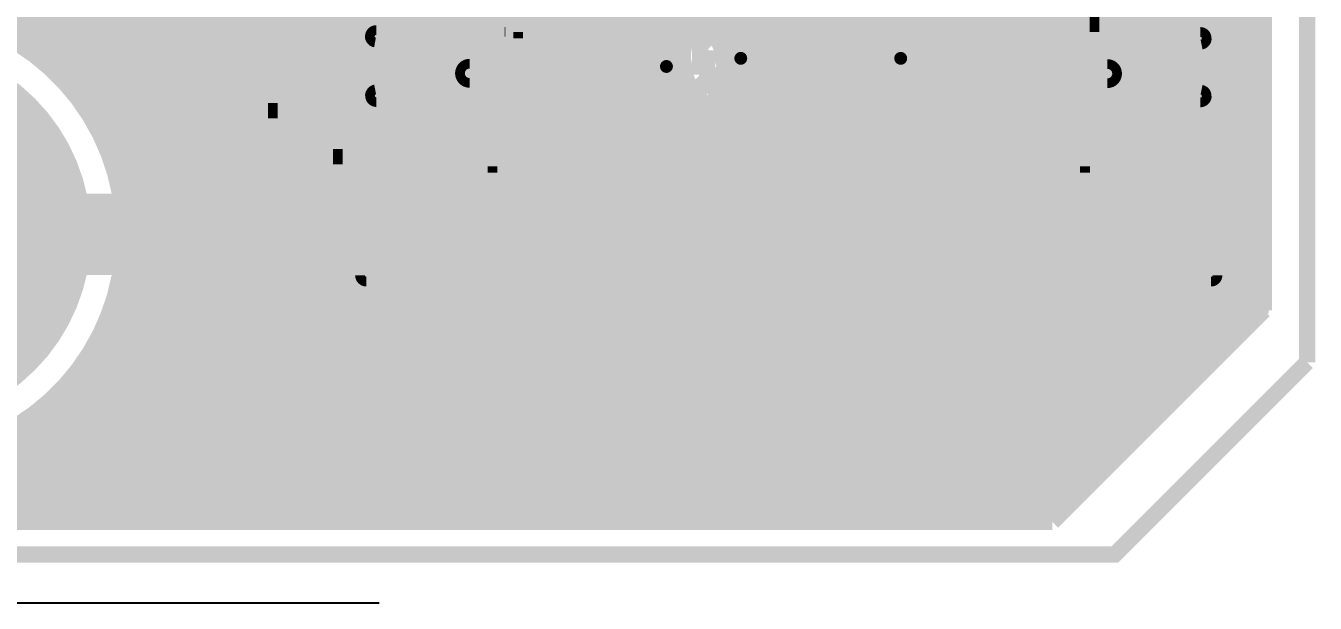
# Model space of a CAD drawing. Extents: x 980 to 1163, y 595 to 881.
# Drawn here: x 1031.34 to 1051.48, y 641.93 to 650.95 of the extents above; entities that cross this region are included whole.
import ezdxf

# ---------------------------------------------------------------- set-up
doc = ezdxf.new("R2010")
doc.units = 0
doc.header["$LTSCALE"] = 10
doc.header["$MEASUREMENT"] = 0
doc.layers.get('0').update_dxf_attribs({"linetype": 'CONTINUOUS'})
doc.layers.get('Defpoints').update_dxf_attribs({"linetype": 'CONTINUOUS'})
for name, color, linetype in [('22-304-2_BOT', 7, 'CONTINUOUS'), ('22-304-2_DRD', 7, 'CONTINUOUS'), ('22-304-2_DRL', 2, 'CONTINUOUS'), ('22-304-2_IN1', 4, 'CONTINUOUS'), ('22-304-2_IN2', 3, 'CONTINUOUS'), ('22-304-2_SMB', 5, 'CONTINUOUS'), ('22-304-2_SMT', 10, 'CONTINUOUS'), ('22-304-2_SPB', 14, 'CONTINUOUS'), ('22-304-2_SSB', 12, 'CONTINUOUS'), ('22-304-2_TOP', 13, 'CONTINUOUS'), ('quote', 6, 'CONTINUOUS'), ('THRUHOLE_TAP', 7, 'CONTINUOUS')]:
    doc.layers.add(name, color=color, linetype=linetype)
doc.styles.add('STILE3', font='arial.ttf', dxfattribs={"width": 1.2, "height": 3})
doc.dimstyles.new('QUOTE', dxfattribs={"dimscale": 0, "dimtxt": 3, "dimasz": 4, "dimexe": 2, "dimexo": 5, "dimgap": 2, "dimtad": 1, "dimdec": 1, "dimzin": 13, "dimdsep": 46, "dimtxsty": 'STILE3', "dimcen": 0, "dimclrt": 7, "dimadec": 0, "dimazin": 0, "dimtfac": 0.666667, "dimtdec": 1, "dimtofl": 0, "dimtmove": 2, "dimatfit": 3, "dimfxl": 0, "dimtolj": 1, "dimtzin": 13, "dimarcsym": 0})

# ---------------------------------------------------------------- blocks, each defined once
blk = doc.blocks.new('ROUND_1')
at = {"const_width": 2.99974}
blk.add_lwpolyline([(-1.49987, 0, 1), (1.49987, 0, 1)], format="xyb", close=True, dxfattribs=at)
blk = doc.blocks.new('ROUND_2')
at = {"const_width": 0.50038}
blk.add_lwpolyline([(-0.25019, 0, 1), (0.25019, 0, 1)], format="xyb", close=True, dxfattribs=at)
blk = doc.blocks.new('ROUND_39')
at = {"const_width": 0.40005}
blk.add_lwpolyline([(-0.200024, 0, 1), (0.200024, 0, 1)], format="xyb", close=True, dxfattribs=at)
blk = doc.blocks.new('RECTANGLE_58')
blk.add_solid([(1.35001, 1.49987), (1.35001, -1.49987), (-1.35001, 1.49987), (-1.35001, -1.49987)])
blk = doc.blocks.new('ROUND_88')
at = {"const_width": 0.10033}
blk.add_lwpolyline([(-0.050164, 0, 1), (0.050164, 0, 1)], format="xyb", close=True, dxfattribs=at)
blk = doc.blocks.new('ROUND_42')
at = {"const_width": 0.40005}
blk.add_lwpolyline([(-0.200024, 0, 1), (0.200024, 0, 1)], format="xyb", close=True, dxfattribs=at)
blk = doc.blocks.new('ROUND_21')
at = {"const_width": 0.7493}
blk.add_lwpolyline([(-0.37465, 0, 1), (0.37465, 0, 1)], format="xyb", close=True, dxfattribs=at)
blk = doc.blocks.new('ROUND_80')
at = {"const_width": 0.10033}
blk.add_lwpolyline([(-0.050164, 0, 1), (0.050164, 0, 1)], format="xyb", close=True, dxfattribs=at)
blk = doc.blocks.new('*D92')
at = {"layer": 'Defpoints', "color": 0, "transparency": 16777216}
for p in [(1041.858, 864.691), (985.584, 641.93), (1041.858, 641.93)]:
    blk.add_point(p, dxfattribs=at)
at = {"layer": 'quote', "color": 0, "lineweight": -2, "transparency": 16777216}
for p, q in [((1036.858, 864.691), (983.584, 864.691)), ((985.584, 860.691), (985.584, 645.93)), ((1036.858, 641.93), (983.584, 641.93))]:
    blk.add_line(p, q, dxfattribs=at)
at = {"layer": 'quote', "color": 0, "transparency": 16777216}
for points in [[(984.918, 860.691), (986.251, 860.691), (985.584, 864.691)], [(984.918, 645.93), (986.251, 645.93), (985.584, 641.93)]]:
    blk.add_solid(points, dxfattribs=at)
at = {"layer": 'quote', "color": 7, "transparency": 16777216, "insert": (982.053, 753.31), "char_height": 3, "attachment_point": 5, "rotation": 90, "style": 'STILE3'}
blk.add_mtext('\\A1;222.8', dxfattribs=at)

msp = doc.modelspace()

# ---------------------------------------------------------------- linework, layer by layer
at = {"layer": '22-304-2_BOT'}
for points, const_width in [([(1026.679, 725.623), (1026.679, 677.236), (1025.663, 676.22), (1025.663, 655.011), (1027.187, 653.487), (1032.013, 653.487), (1035.315, 650.185), (1035.315, 648.407), (1036.839, 646.883), (1043.697, 646.883), (1046.509, 649.703), (1046.509, 650.312), (1046.509, 651.651)], 0.635), ([(1045.247, 654.013), (1045.247, 649.606)], 0.254), ([(1045.168, 652.758), (1045.168, 650.543)], 0.254), ([(1045.351, 652.758), (1045.351, 650.543)], 0.254), ([(1034.576, 652.09), (1035.892, 650.777)], 0.254), ([(1035.645, 652.09), (1035.645, 651.023)], 0.254), ([(1035.874, 652.09), (1035.874, 650.795)], 0.254), ([(1036.103, 652.09), (1036.103, 650.434)], 0.254), ([(1046.509, 650.312), (1046.509, 651.651)], 0.635), ([(1036.222, 651.798), (1036.222, 648.669)], 0.254), ([(1041.348, 650.312), (1040.009, 650.312), (1040.009, 651.651)], 0.254), ([(1042.509, 651.651), (1042.509, 650.439)], 0.254), ([(1045.008, 651.651), (1045.008, 650.439)], 0.254), ([(1045.008, 650.439), (1045.008, 651.651)], 0.254), ([(1046.009, 651.651), (1046.009, 650.312), (1046.509, 650.312)], 0.254), ([(1036.222, 650.973), (1035.694, 650.973)], 0.254), ([(1045.351, 650.973), (1045.168, 650.973)], 0.254), ([(1036.222, 650.744), (1035.922, 650.744)], 0.254), ([(1045.351, 650.744), (1045.168, 650.744)], 0.254), ([(1036.222, 650.515), (1036.072, 650.515)], 0.254), ([(1040.352, 650.543), (1039.936, 650.543)], 0.254), ([(1039.936, 650.543), (1039.936, 647.782)], 0.254), ([(1041.604, 650.515), (1039.936, 650.515)], 0.254), ([(1039.989, 650.543), (1039.989, 647.709)], 0.254), ([(1040.217, 650.543), (1040.217, 647.709)], 0.254), ([(1040.85, 650.543), (1040.352, 650.543)], 0.254), ([(1040.446, 650.543), (1040.446, 647.709)], 0.254), ([(1040.675, 650.543), (1040.675, 647.709)], 0.254), ([(1041.167, 650.543), (1040.85, 650.543)], 0.254), ([(1041.167, 650.543), (1040.85, 650.543)], 0.254), ([(1040.903, 650.543), (1040.903, 647.709)], 0.254), ([(1041.132, 650.543), (1041.132, 647.709)], 0.254), ([(1041.35, 650.543), (1041.167, 650.543)], 0.254), ([(1041.35, 650.543), (1041.167, 650.543)], 0.254), ([(1041.607, 650.543), (1041.35, 650.543)], 0.254), ([(1041.607, 650.543), (1041.35, 650.543)], 0.254), ([(1041.36, 650.543), (1041.36, 647.709)], 0.254), ([(1041.589, 650.543), (1041.589, 647.709)], 0.254), ([(1043.667, 650.543), (1043.41, 650.543)], 0.254), ([(1043.667, 650.543), (1043.41, 650.543)], 0.254), ([(1045.374, 650.515), (1043.413, 650.515)], 0.254), ([(1043.418, 650.543), (1043.418, 647.772)], 0.254), ([(1043.646, 650.543), (1043.646, 648.001)], 0.254), ([(1043.852, 650.543), (1043.667, 650.543)], 0.254), ([(1043.852, 650.543), (1043.667, 650.543)], 0.254), ([(1044.167, 650.543), (1043.852, 650.543)], 0.254), ([(1044.167, 650.543), (1043.852, 650.543)], 0.254), ([(1043.875, 650.543), (1043.875, 648.232)], 0.254), ([(1044.104, 650.543), (1044.104, 648.461)], 0.254), ([(1044.668, 650.543), (1044.167, 650.543)], 0.254), ([(1044.668, 650.543), (1044.167, 650.543)], 0.254), ([(1044.332, 650.543), (1044.332, 648.689)], 0.254), ([(1044.561, 650.543), (1044.561, 648.918)], 0.254), ([(1045.168, 650.543), (1044.668, 650.543)], 0.254), ([(1044.789, 650.543), (1044.789, 649.149)], 0.254), ([(1045.018, 650.543), (1045.018, 649.377)], 0.254), ([(1045.374, 650.543), (1045.374, 650.312)], 0.254), ([(1036.222, 650.287), (1036.133, 650.287)], 0.254), ([(1041.614, 650.287), (1039.936, 650.287)], 0.254), ([(1045.374, 650.287), (1043.403, 650.287)], 0.254), ([(1036.141, 650.185), (1036.141, 648.75)], 0.254), ([(1036.222, 650.058), (1036.141, 650.058)], 0.254), ([(1041.686, 650.058), (1039.936, 650.058)], 0.254), ([(1045.427, 650.058), (1043.332, 650.058)], 0.254), ([(1036.222, 649.83), (1036.141, 649.83)], 0.254), ([(1041.835, 649.83), (1039.936, 649.83)], 0.254), ([(1041.818, 649.85), (1041.818, 647.709)], 0.254), ([(1045.47, 649.83), (1043.182, 649.83)], 0.254), ([(1043.189, 649.84), (1043.189, 647.709)], 0.254), ([(1045.531, 649.893), (1043.354, 647.709)], 0.254), ([(1045.475, 649.969), (1045.475, 649.835)], 0.254), ([(1042.046, 649.659), (1042.046, 647.709)], 0.254), ([(1042.961, 649.652), (1042.961, 647.709)], 0.254), ([(1036.222, 649.601), (1036.141, 649.601)], 0.254), ([(1042.161, 649.601), (1039.936, 649.601)], 0.254), ([(1042.275, 649.563), (1042.275, 647.709)], 0.254), ([(1042.503, 649.532), (1042.503, 647.709)], 0.254), ([(1042.732, 649.56), (1042.732, 647.709)], 0.254), ([(1045.242, 649.601), (1042.857, 649.601)], 0.254), ([(1036.222, 649.372), (1036.141, 649.372)], 0.254), ([(1045.013, 649.372), (1039.936, 649.372)], 0.254), ([(1036.222, 649.144), (1036.141, 649.144)], 0.254), ([(1044.784, 649.144), (1039.936, 649.144)], 0.254), ([(1036.222, 648.915), (1036.141, 648.915)], 0.254), ([(1044.558, 648.915), (1039.936, 648.915)], 0.254), ([(1036.141, 648.75), (1036.222, 648.669)], 0.254), ([(1044.33, 648.687), (1039.936, 648.687)], 0.254), ([(1044.101, 648.458), (1039.936, 648.458)], 0.254), ([(1043.873, 648.229), (1039.936, 648.229)], 0.254), ([(1043.646, 648.001), (1039.936, 648.001)], 0.254), ([(1039.936, 647.782), (1037.106, 647.782)], 0.254), ([(1037.106, 647.782), (1037.18, 647.709)], 0.254), ([(1043.418, 647.772), (1037.116, 647.772)], 0.254), ([(1043.354, 647.709), (1037.18, 647.709)], 0.254), ([(1037.246, 647.782), (1037.246, 647.709)], 0.254), ([(1037.474, 647.782), (1037.474, 647.709)], 0.254), ([(1037.703, 647.782), (1037.703, 647.709)], 0.254), ([(1037.931, 647.782), (1037.931, 647.709)], 0.254), ([(1038.16, 647.782), (1038.16, 647.709)], 0.254), ([(1038.389, 647.782), (1038.389, 647.709)], 0.254), ([(1038.617, 647.782), (1038.617, 647.709)], 0.254), ([(1038.846, 647.782), (1038.846, 647.709)], 0.254), ([(1039.074, 647.782), (1039.074, 647.709)], 0.254), ([(1039.303, 647.782), (1039.303, 647.709)], 0.254), ([(1039.532, 647.782), (1039.532, 647.709)], 0.254), ([(1039.76, 647.782), (1039.76, 647.709)], 0.254)]:
    msp.add_lwpolyline(points, dxfattribs=dict(at, const_width=const_width))
at = {"layer": '22-304-2_BOT', "const_width": 0.254}
for points in [[(1036.141, 650.185, 0.198913), (1035.899, 650.769)], [(1036.141, 650.185, 0.198913), (1035.899, 650.769)], [(1041.607, 650.543, 0.028754), (1041.601, 650.439)], [(1041.602, 650.439, 0.414214), (1042.509, 649.532)], [(1042.509, 649.532, 0.414214), (1043.415, 650.439)], [(1043.415, 650.439, 0.028754), (1043.409, 650.543)], [(1045.374, 650.312, 0.182055), (1045.531, 649.893)], [(1045.374, 650.312, 0.182055), (1045.531, 649.893)]]:
    msp.add_lwpolyline(points, format="xyb", dxfattribs=at)
at = {"layer": '22-304-2_DRD', "const_width": 0.254}
for points in [[(1051.358, 645.692), (1051.358, 787.691)], [(1024.36, 735.692), (1024.36, 645.692), (1027.36, 642.692), (1048.358, 642.692), (1051.358, 645.692)], [(1042.255, 651.074), (1041.874, 650.693)], [(1043.144, 650.693), (1042.763, 651.074)], [(1044.754, 651.074), (1044.373, 650.693)], [(1044.754, 651.074), (1044.373, 650.693)], [(1045.643, 650.693), (1045.262, 651.074)], [(1045.643, 650.693), (1045.262, 651.074)], [(1041.094, 650.947), (1040.713, 650.566)], [(1041.602, 650.947), (1041.094, 650.947)], [(1041.983, 650.566), (1041.602, 650.947)], [(1041.094, 650.693), (1041.094, 650.566)], [(1041.221, 650.693), (1041.094, 650.693)], [(1041.221, 650.566), (1041.221, 650.693)], [(1041.475, 650.693), (1041.475, 650.566)], [(1041.602, 650.693), (1041.475, 650.693)], [(1041.602, 650.566), (1041.602, 650.693)], [(1041.874, 650.693), (1041.874, 650.185)], [(1042.255, 650.82), (1042.255, 650.693)], [(1042.382, 650.82), (1042.255, 650.82)], [(1042.255, 650.693), (1042.382, 650.693)], [(1042.382, 650.693), (1042.382, 650.82)], [(1042.636, 650.82), (1042.636, 650.693)], [(1042.763, 650.82), (1042.636, 650.82)], [(1042.636, 650.693), (1042.763, 650.693)], [(1042.763, 650.693), (1042.763, 650.82)], [(1043.144, 650.185), (1043.144, 650.693)], [(1044.373, 650.693), (1044.373, 650.185)], [(1044.373, 650.693), (1044.373, 650.185)], [(1044.754, 650.82), (1044.754, 650.693)], [(1044.881, 650.82), (1044.754, 650.82)], [(1044.754, 650.82), (1044.754, 650.693)], [(1044.881, 650.82), (1044.754, 650.82)], [(1044.754, 650.693), (1044.881, 650.693)], [(1044.754, 650.693), (1044.881, 650.693)], [(1044.881, 650.693), (1044.881, 650.82)], [(1044.881, 650.693), (1044.881, 650.82)], [(1045.135, 650.82), (1045.135, 650.693)], [(1045.262, 650.82), (1045.135, 650.82)], [(1045.135, 650.82), (1045.135, 650.693)], [(1045.262, 650.82), (1045.135, 650.82)], [(1045.135, 650.693), (1045.262, 650.693)], [(1045.135, 650.693), (1045.262, 650.693)], [(1045.262, 650.693), (1045.262, 650.82)], [(1045.262, 650.693), (1045.262, 650.82)], [(1045.643, 650.185), (1045.643, 650.693)], [(1045.643, 650.185), (1045.643, 650.693)], [(1040.713, 650.566), (1040.713, 650.058)], [(1041.094, 650.566), (1041.221, 650.566)], [(1041.475, 650.566), (1041.602, 650.566)], [(1041.983, 650.058), (1041.983, 650.566)], [(1042.382, 650.058), (1042.128, 650.312)], [(1042.89, 650.312), (1042.636, 650.058)], [(1044.881, 650.058), (1044.627, 650.312)], [(1044.881, 650.058), (1044.627, 650.312)], [(1045.389, 650.312), (1045.135, 650.058)], [(1045.389, 650.312), (1045.135, 650.058)], [(1040.713, 650.058), (1041.094, 649.677)], [(1041.221, 649.931), (1040.967, 650.185)], [(1041.729, 650.185), (1041.475, 649.931)], [(1041.602, 649.677), (1041.983, 650.058)], [(1041.874, 650.185), (1042.255, 649.804)], [(1042.636, 650.058), (1042.382, 650.058)], [(1042.763, 649.804), (1043.144, 650.185)], [(1044.373, 650.185), (1044.754, 649.804)], [(1044.373, 650.185), (1044.754, 649.804)], [(1045.135, 650.058), (1044.881, 650.058)], [(1045.135, 650.058), (1044.881, 650.058)], [(1045.262, 649.804), (1045.643, 650.185)], [(1045.262, 649.804), (1045.643, 650.185)], [(1041.475, 649.931), (1041.221, 649.931)], [(1041.094, 649.677), (1041.602, 649.677)], [(1042.255, 649.804), (1042.763, 649.804)], [(1044.754, 649.804), (1045.262, 649.804)], [(1044.754, 649.804), (1045.262, 649.804)]]:
    msp.add_lwpolyline(points, dxfattribs=at)
at = {"layer": '22-304-2_DRL', "const_width": 0.254}
for points in [[(1051.358, 645.692), (1051.358, 787.691)], [(1024.36, 735.692), (1024.36, 645.692), (1027.36, 642.692), (1048.358, 642.692), (1051.358, 645.692)]]:
    msp.add_lwpolyline(points, dxfattribs=at)
at = {"layer": '22-304-2_IN1', "const_width": 0.254}
for points in [[(1050.631, 754.429), (1050.631, 646.451)], [(1050.682, 754.462), (1050.682, 646.502)], [(1046.745, 746.205), (1046.745, 643.327)], [(1046.974, 746.238), (1046.974, 643.327)], [(1047.202, 746.286), (1047.202, 643.327)], [(1046.517, 696.469), (1046.517, 643.327)], [(1031.429, 692.42), (1031.429, 650.523)], [(1047.431, 681.333), (1047.431, 643.327)], [(1047.66, 681.008), (1047.66, 643.48)], [(1047.888, 680.858), (1047.888, 643.708)], [(1048.117, 680.787), (1048.117, 643.937)], [(1048.345, 680.777), (1048.345, 644.165)], [(1048.574, 680.828), (1048.574, 644.394)], [(1050.403, 680.132), (1050.403, 646.223)], [(1048.803, 679.88), (1048.803, 644.623)], [(1049.031, 679.659), (1049.031, 644.851)], [(1050.174, 679.763), (1050.174, 645.994)], [(1044.002, 679.522), (1044.002, 643.327)], [(1044.231, 679.601), (1044.231, 650.907)], [(1049.26, 679.548), (1049.26, 645.08)], [(1049.488, 679.504), (1049.488, 645.308)], [(1049.717, 679.522), (1049.717, 645.537)], [(1049.946, 679.601), (1049.946, 645.766)], [(1033.486, 678.61), (1033.486, 643.327)], [(1033.715, 678.321), (1033.715, 643.327)], [(1033.944, 678.179), (1033.944, 643.327)], [(1034.172, 678.115), (1034.172, 643.327)], [(1034.401, 678.112), (1034.401, 643.327)], [(1034.629, 678.168), (1034.629, 643.327)], [(1041.945, 678.107), (1041.945, 650.995)], [(1043.773, 661.331), (1043.773, 643.327)], [(1042.173, 661.186), (1042.173, 650.691)], [(1042.402, 660.945), (1042.402, 643.327)], [(1043.545, 661.006), (1043.545, 643.327)], [(1042.63, 660.825), (1042.63, 643.327)], [(1042.859, 660.774), (1042.859, 643.327)], [(1043.088, 660.785), (1043.088, 643.327)], [(1043.316, 660.856), (1043.316, 643.327)], [(1033.258, 658.034), (1033.258, 643.327)], [(1039.201, 657.909), (1039.201, 643.327)], [(1031.658, 657.782), (1031.658, 650.34)], [(1040.802, 657.861), (1040.802, 651.039)], [(1031.886, 657.561), (1031.886, 650.124)], [(1032.801, 657.503), (1032.801, 648.369)], [(1033.029, 657.665), (1033.029, 643.327)], [(1039.43, 657.62), (1039.43, 643.327)], [(1040.573, 657.599), (1040.573, 650.785)], [(1032.115, 657.45), (1032.115, 649.863)], [(1032.343, 657.406), (1032.343, 649.535)], [(1032.572, 657.424), (1032.572, 649.098)], [(1039.659, 657.478), (1039.659, 643.327)], [(1039.887, 657.414), (1039.887, 643.327)], [(1040.116, 657.411), (1040.116, 643.327)], [(1040.344, 657.467), (1040.344, 643.327)], [(1046.288, 652.702), (1046.288, 643.327)], [(1034.858, 652.364), (1034.858, 643.327)], [(1035.087, 652.364), (1035.087, 643.327)], [(1035.315, 652.364), (1035.315, 643.327)], [(1035.544, 652.364), (1035.544, 643.327)], [(1035.772, 652.364), (1035.772, 643.327)], [(1036.001, 652.364), (1036.001, 643.327)], [(1036.23, 652.364), (1036.23, 643.327)], [(1036.458, 652.364), (1036.458, 643.327)], [(1036.687, 652.364), (1036.687, 643.327)], [(1036.915, 652.364), (1036.915, 643.327)], [(1037.144, 652.364), (1037.144, 643.327)], [(1037.373, 652.364), (1037.373, 643.327)], [(1037.601, 652.364), (1037.601, 643.327)], [(1037.83, 652.364), (1037.83, 643.327)], [(1038.058, 652.364), (1038.058, 643.327)], [(1038.287, 652.364), (1038.287, 643.327)], [(1038.516, 652.364), (1038.516, 643.327)], [(1038.744, 652.364), (1038.744, 643.327)], [(1038.973, 652.364), (1038.973, 643.327)], [(1045.831, 652.271), (1045.831, 650.825)], [(1046.059, 652.413), (1046.059, 643.327)], [(1040.631, 650.871), (1030.84, 650.871)], [(1044.21, 650.871), (1042.062, 650.871)], [(1050.682, 650.871), (1045.805, 650.871)], [(1040.502, 650.642), (1031.254, 650.642)], [(1044.124, 650.642), (1042.194, 650.642)], [(1050.682, 650.642), (1045.892, 650.642)], [(1040.446, 650.414), (1031.569, 650.414)], [(1044.101, 650.414), (1042.249, 650.414)], [(1050.682, 650.414), (1045.915, 650.414)], [(1040.449, 650.185), (1031.825, 650.185)], [(1044.137, 650.185), (1042.247, 650.185)], [(1045.831, 650.056), (1045.831, 643.327)], [(1050.682, 650.185), (1045.879, 650.185)], [(1040.512, 649.957), (1032.036, 649.957)], [(1040.573, 649.84), (1040.573, 643.327)], [(1042.173, 649.936), (1042.173, 643.327)], [(1044.241, 649.957), (1042.183, 649.957)], [(1044.231, 649.972), (1044.231, 643.327)], [(1050.682, 649.957), (1045.778, 649.957)], [(1040.652, 649.728), (1032.214, 649.728)], [(1041.945, 649.629), (1041.945, 643.327)], [(1044.444, 649.728), (1042.041, 649.728)], [(1044.459, 649.718), (1044.459, 643.327)], [(1050.682, 649.728), (1045.572, 649.728)], [(1045.602, 649.753), (1045.602, 643.327)], [(1040.944, 649.499), (1032.364, 649.499)], [(1040.802, 649.588), (1040.802, 643.327)], [(1041.03, 649.461), (1041.03, 643.327)], [(1041.716, 649.484), (1041.716, 643.327)], [(1050.682, 649.499), (1041.752, 649.499)], [(1044.688, 649.591), (1044.688, 643.327)], [(1044.916, 649.537), (1044.916, 643.327)], [(1045.145, 649.543), (1045.145, 643.327)], [(1045.374, 649.609), (1045.374, 643.327)], [(1050.682, 649.271), (1032.491, 649.271)], [(1041.259, 649.41), (1041.259, 643.327)], [(1041.487, 649.416), (1041.487, 643.327)], [(1050.682, 649.042), (1032.595, 649.042)], [(1050.682, 648.814), (1032.681, 648.814)], [(1050.682, 648.585), (1032.75, 648.585)], [(1050.682, 648.356), (1032.803, 648.356)], [(1050.682, 648.128), (1032.839, 648.128)], [(1050.682, 647.899), (1032.859, 647.899)], [(1050.682, 647.671), (1032.867, 647.671)], [(1050.682, 647.442), (1032.857, 647.442)], [(1050.682, 647.213), (1032.834, 647.213)], [(1032.801, 647.013), (1032.801, 643.327)], [(1050.682, 646.985), (1032.796, 646.985)], [(1050.682, 646.756), (1032.74, 646.756)], [(1050.682, 646.528), (1032.669, 646.528)], [(1050.682, 646.502), (1047.507, 643.327)], [(1032.572, 646.284), (1032.572, 643.327)], [(1050.479, 646.299), (1032.577, 646.299)], [(1050.25, 646.07), (1032.47, 646.07)], [(1050.022, 645.842), (1032.338, 645.842)], [(1032.343, 645.849), (1032.343, 643.327)], [(1049.793, 645.613), (1032.186, 645.613)], [(1032.115, 645.522), (1032.115, 643.327)], [(1031.886, 645.258), (1031.886, 643.327)], [(1049.565, 645.385), (1032.001, 645.385)], [(1031.658, 645.042), (1031.658, 643.327)], [(1049.336, 645.156), (1031.782, 645.156)], [(1031.429, 644.859), (1031.429, 643.327)], [(1049.107, 644.927), (1031.518, 644.927)], [(1048.879, 644.699), (1031.19, 644.699)], [(1048.65, 644.47), (1030.748, 644.47)], [(1048.422, 644.242), (1029.997, 644.242)], [(1048.193, 644.013), (1027.009, 644.013)], [(1047.964, 643.784), (1027.238, 643.784)], [(1047.736, 643.556), (1027.467, 643.556)], [(1047.507, 643.327), (1027.695, 643.327)]]:
    msp.add_lwpolyline(points, dxfattribs=at)
for points in [[(1045.008, 651.346, 0.414214), (1044.101, 650.439)], [(1045.008, 651.346, 0.414214), (1044.101, 650.439)], [(1045.917, 650.439, 0.414214), (1045.008, 651.348)], [(1045.917, 650.439, 0.414214), (1045.008, 651.348)], [(1032.867, 647.691, 0.414214), (1029.359, 651.199)], [(1041.348, 651.219, 0.414214), (1040.441, 650.312)], [(1042.255, 650.312, 0.414214), (1041.348, 651.219)], [(1044.101, 650.439, 0.414214), (1045.008, 649.532)], [(1044.101, 650.439, 0.414214), (1045.008, 649.532)], [(1045.008, 649.532, 0.414214), (1045.915, 650.439)], [(1045.008, 649.532, 0.414214), (1045.915, 650.439)], [(1040.441, 650.312, 0.414214), (1041.348, 649.405)], [(1041.348, 649.405, 0.414214), (1042.255, 650.312)], [(1029.359, 644.183, 0.414214), (1032.867, 647.691)]]:
    msp.add_lwpolyline(points, format="xyb", dxfattribs=at)
at = {"layer": '22-304-2_IN2'}
for points, const_width in [([(1029.359, 647.691), (1045.394, 647.691), (1047.934, 650.231), (1047.934, 654.706), (1046.364, 656.281), (1046.364, 689.936), (1047.634, 691.206), (1047.634, 700.096), (1046.364, 701.366), (1046.364, 737.556), (1046.359, 737.561), (1046.359, 749.692)], 1.27), ([(1031.302, 736.299), (1031.302, 650.754)], 0.254), ([(1031.531, 736.299), (1031.531, 650.594)], 0.254), ([(1033.817, 695.9), (1033.817, 648.953)], 0.254), ([(1034.045, 695.903), (1034.045, 648.953)], 0.254), ([(1034.274, 695.959), (1034.274, 648.953)], 0.254), ([(1033.588, 692.636), (1033.588, 648.953)], 0.254), ([(1045.018, 692.573), (1045.018, 649.101)], 0.254), ([(1031.759, 692.43), (1031.759, 650.409)], 0.254), ([(1031.988, 692.179), (1031.988, 650.19)], 0.254), ([(1033.359, 692.27), (1033.359, 648.953)], 0.254), ([(1041.132, 692.159), (1041.132, 648.953)], 0.254), ([(1032.216, 692.042), (1032.216, 649.924)], 0.254), ([(1032.445, 691.973), (1032.445, 649.596)], 0.254), ([(1032.674, 691.961), (1032.674, 649.162)], 0.254), ([(1032.902, 691.996), (1032.902, 648.953)], 0.254), ([(1033.131, 692.093), (1033.131, 648.953)], 0.254), ([(1041.36, 692.098), (1041.36, 648.953)], 0.254), ([(1041.589, 692.088), (1041.589, 650.896)], 0.254), ([(1040.903, 681.168), (1040.903, 648.953)], 0.254), ([(1039.303, 680.942), (1039.303, 648.953)], 0.254), ([(1040.675, 680.896), (1040.675, 648.953)], 0.254), ([(1039.532, 680.777), (1039.532, 648.953)], 0.254), ([(1039.76, 680.688), (1039.76, 648.953)], 0.254), ([(1039.989, 680.655), (1039.989, 648.953)], 0.254), ([(1040.217, 680.675), (1040.217, 648.953)], 0.254), ([(1040.446, 680.752), (1040.446, 648.953)], 0.254), ([(1044.789, 680.063), (1044.789, 648.953)], 0.254), ([(1044.561, 679.697), (1044.561, 648.953)], 0.254), ([(1043.418, 679.469), (1043.418, 650.914)], 0.254), ([(1044.332, 679.52), (1044.332, 648.953)], 0.254), ([(1050.047, 679.52), (1050.047, 645.867)], 0.254), ([(1050.174, 679.606), (1050.174, 645.994)], 0.254), ([(1043.646, 679.4), (1043.646, 648.953)], 0.254), ([(1043.875, 679.388), (1043.875, 648.953)], 0.254), ([(1044.104, 679.423), (1044.104, 648.953)], 0.254), ([(1049.361, 679.4), (1049.361, 645.181)], 0.254), ([(1049.59, 679.388), (1049.59, 645.41)], 0.254), ([(1049.819, 679.423), (1049.819, 645.639)], 0.254), ([(1045.247, 655.697), (1045.247, 649.329)], 0.254), ([(1045.475, 655.387), (1045.475, 649.558)], 0.254), ([(1045.704, 655.158), (1045.704, 649.786)], 0.254), ([(1045.932, 654.927), (1045.932, 650.015)], 0.254), ([(1046.161, 654.699), (1046.161, 650.244)], 0.254), ([(1049.196, 654.706), (1049.196, 650.231)], 0.254), ([(1046.39, 654.47), (1046.39, 650.472)], 0.254), ([(1046.618, 654.239), (1046.618, 650.701)], 0.254), ([(1046.672, 654.186), (1046.672, 650.754)], 0.254), ([(1039.222, 652.484), (1034.37, 652.484), (1034.37, 649.708)], 0.254), ([(1039.222, 652.484), (1039.222, 649.708)], 0.254), ([(1037.009, 651.729), (1037.009, 650.459), (1036.796, 650.673), (1036.374, 651.519), (1036.161, 651.729), (1036.161, 650.459)], 0.254), ([(1035.336, 650.459), (1035.336, 651.729)], 0.254), ([(1038.47, 650.459), (1037.622, 650.459), (1038.47, 651.308), (1038.47, 651.519), (1038.363, 651.729), (1037.728, 651.729), (1037.622, 651.519)], 0.254), ([(1034.37, 650.973), (1030.901, 650.973)], 0.254), ([(1041.632, 650.973), (1039.222, 650.973)], 0.254), ([(1046.672, 650.973), (1043.385, 650.973)], 0.254), ([(1050.174, 650.973), (1049.196, 650.973)], 0.254), ([(1034.37, 650.744), (1031.315, 650.744)], 0.254), ([(1041.528, 650.744), (1039.222, 650.744)], 0.254), ([(1046.661, 650.744), (1043.489, 650.744)], 0.254), ([(1046.672, 650.754), (1044.871, 648.953)], 0.254), ([(1050.174, 650.744), (1049.196, 650.744)], 0.254), ([(1034.37, 650.515), (1031.632, 650.515)], 0.254), ([(1035.549, 650.459), (1035.125, 650.459)], 0.254), ([(1041.485, 650.515), (1039.222, 650.515)], 0.254), ([(1046.433, 650.515), (1043.532, 650.515)], 0.254), ([(1050.174, 650.515), (1049.196, 650.515)], 0.254), ([(1034.37, 650.287), (1031.891, 650.287)], 0.254), ([(1041.493, 650.287), (1039.222, 650.287)], 0.254), ([(1046.204, 650.287), (1043.522, 650.287)], 0.254), ([(1050.174, 650.287), (1049.196, 650.287)], 0.254), ([(1034.37, 650.058), (1032.105, 650.058)], 0.254), ([(1041.556, 650.058), (1039.222, 650.058)], 0.254), ([(1045.976, 650.058), (1043.461, 650.058)], 0.254), ([(1050.174, 650.058), (1049.184, 650.058)], 0.254), ([(1034.37, 649.83), (1032.288, 649.83)], 0.254), ([(1041.683, 649.83), (1039.222, 649.83)], 0.254), ([(1041.589, 649.985), (1041.589, 648.953)], 0.254), ([(1045.747, 649.83), (1043.334, 649.83)], 0.254), ([(1043.418, 649.964), (1043.418, 648.953)], 0.254), ([(1050.174, 649.83), (1049.13, 649.83)], 0.254), ([(1049.133, 649.84), (1049.133, 644.953)], 0.254), ([(1039.222, 649.708), (1034.37, 649.708)], 0.254), ([(1034.502, 649.708), (1034.502, 648.953)], 0.254), ([(1034.731, 649.708), (1034.731, 648.953)], 0.254), ([(1034.96, 649.708), (1034.96, 648.953)], 0.254), ([(1035.188, 649.708), (1035.188, 648.953)], 0.254), ([(1035.417, 649.708), (1035.417, 648.953)], 0.254), ([(1035.645, 649.708), (1035.645, 648.953)], 0.254), ([(1035.874, 649.708), (1035.874, 648.953)], 0.254), ([(1036.103, 649.708), (1036.103, 648.953)], 0.254), ([(1036.331, 649.708), (1036.331, 648.953)], 0.254), ([(1036.56, 649.708), (1036.56, 648.953)], 0.254), ([(1036.788, 649.708), (1036.788, 648.953)], 0.254), ([(1037.017, 649.708), (1037.017, 648.953)], 0.254), ([(1037.246, 649.708), (1037.246, 648.953)], 0.254), ([(1037.474, 649.708), (1037.474, 648.953)], 0.254), ([(1037.703, 649.708), (1037.703, 648.953)], 0.254), ([(1037.931, 649.708), (1037.931, 648.953)], 0.254), ([(1038.16, 649.708), (1038.16, 648.953)], 0.254), ([(1038.389, 649.708), (1038.389, 648.953)], 0.254), ([(1038.617, 649.708), (1038.617, 648.953)], 0.254), ([(1038.846, 649.708), (1038.846, 648.953)], 0.254), ([(1039.074, 649.708), (1039.074, 648.953)], 0.254), ([(1041.818, 649.68), (1041.818, 648.953)], 0.254), ([(1043.189, 649.672), (1043.189, 648.953)], 0.254), ([(1041.917, 649.601), (1032.44, 649.601)], 0.254), ([(1042.046, 649.522), (1042.046, 648.953)], 0.254), ([(1042.275, 649.441), (1042.275, 648.953)], 0.254), ([(1042.732, 649.438), (1042.732, 648.953)], 0.254), ([(1042.961, 649.517), (1042.961, 648.953)], 0.254), ([(1045.518, 649.601), (1043.1, 649.601)], 0.254), ([(1048.904, 649.426), (1048.904, 644.724)], 0.254), ([(1050.174, 649.601), (1049.026, 649.601)], 0.254), ([(1045.29, 649.372), (1032.572, 649.372)], 0.254), ([(1042.503, 649.413), (1042.503, 648.953)], 0.254), ([(1048.826, 649.339), (1046.293, 646.804)], 0.254), ([(1050.174, 649.372), (1048.859, 649.372)], 0.254), ([(1045.061, 649.144), (1032.681, 649.144)], 0.254), ([(1050.174, 649.144), (1048.63, 649.144)], 0.254), ([(1048.676, 649.189), (1048.676, 644.496)], 0.254), ([(1044.871, 648.953), (1032.757, 648.953)], 0.254), ([(1050.174, 648.915), (1048.401, 648.915)], 0.254), ([(1048.447, 648.961), (1048.447, 644.267)], 0.254), ([(1050.174, 648.687), (1048.173, 648.687)], 0.254), ([(1048.218, 648.732), (1048.218, 644.038)], 0.254), ([(1050.174, 648.458), (1047.944, 648.458)], 0.254), ([(1047.99, 648.504), (1047.99, 643.81)], 0.254), ([(1050.174, 648.229), (1047.716, 648.229)], 0.254), ([(1047.761, 648.275), (1047.761, 643.581)], 0.254), ([(1047.533, 648.046), (1047.533, 643.353)], 0.254), ([(1047.304, 647.818), (1047.304, 643.2)], 0.254), ([(1050.174, 648.001), (1047.487, 648.001)], 0.254), ([(1050.174, 647.772), (1047.258, 647.772)], 0.254), ([(1050.174, 647.544), (1047.03, 647.544)], 0.254), ([(1047.075, 647.589), (1047.075, 643.2)], 0.254), ([(1050.174, 647.315), (1046.801, 647.315)], 0.254), ([(1046.847, 647.361), (1046.847, 643.2)], 0.254), ([(1050.174, 647.086), (1046.573, 647.086)], 0.254), ([(1046.618, 647.132), (1046.618, 643.2)], 0.254), ([(1050.174, 646.858), (1046.344, 646.858)], 0.254), ([(1046.39, 646.903), (1046.39, 643.2)], 0.254), ([(1050.174, 646.629), (1046.075, 646.629)], 0.254), ([(1046.161, 646.69), (1046.161, 643.2)], 0.254), ([(1050.174, 646.401), (1032.747, 646.401)], 0.254), ([(1045.394, 646.429), (1032.757, 646.429)], 0.254), ([(1032.902, 646.429), (1032.902, 643.2)], 0.254), ([(1033.131, 646.429), (1033.131, 643.2)], 0.254), ([(1033.359, 646.429), (1033.359, 643.2)], 0.254), ([(1033.588, 646.429), (1033.588, 643.2)], 0.254), ([(1033.817, 646.429), (1033.817, 643.2)], 0.254), ([(1034.045, 646.429), (1034.045, 643.2)], 0.254), ([(1034.274, 646.429), (1034.274, 643.2)], 0.254), ([(1034.502, 646.429), (1034.502, 643.2)], 0.254), ([(1034.731, 646.429), (1034.731, 643.2)], 0.254), ([(1034.96, 646.429), (1034.96, 643.2)], 0.254), ([(1035.188, 646.429), (1035.188, 643.2)], 0.254), ([(1035.417, 646.429), (1035.417, 643.2)], 0.254), ([(1035.645, 646.429), (1035.645, 643.2)], 0.254), ([(1035.874, 646.429), (1035.874, 643.2)], 0.254), ([(1036.103, 646.429), (1036.103, 643.2)], 0.254), ([(1036.331, 646.429), (1036.331, 643.2)], 0.254), ([(1036.56, 646.429), (1036.56, 643.2)], 0.254), ([(1036.788, 646.429), (1036.788, 643.2)], 0.254), ([(1037.017, 646.429), (1037.017, 643.2)], 0.254), ([(1037.246, 646.429), (1037.246, 643.2)], 0.254), ([(1037.474, 646.429), (1037.474, 643.2)], 0.254), ([(1037.703, 646.429), (1037.703, 643.2)], 0.254), ([(1037.931, 646.429), (1037.931, 643.2)], 0.254), ([(1038.16, 646.429), (1038.16, 643.2)], 0.254), ([(1038.389, 646.429), (1038.389, 643.2)], 0.254), ([(1038.617, 646.429), (1038.617, 643.2)], 0.254), ([(1038.846, 646.429), (1038.846, 643.2)], 0.254), ([(1039.074, 646.429), (1039.074, 643.2)], 0.254), ([(1039.303, 646.429), (1039.303, 643.2)], 0.254), ([(1039.532, 646.429), (1039.532, 643.2)], 0.254), ([(1039.76, 646.429), (1039.76, 643.2)], 0.254), ([(1039.989, 646.429), (1039.989, 643.2)], 0.254), ([(1040.217, 646.429), (1040.217, 643.2)], 0.254), ([(1040.446, 646.429), (1040.446, 643.2)], 0.254), ([(1040.675, 646.429), (1040.675, 643.2)], 0.254), ([(1040.903, 646.429), (1040.903, 643.2)], 0.254), ([(1041.132, 646.429), (1041.132, 643.2)], 0.254), ([(1041.36, 646.429), (1041.36, 643.2)], 0.254), ([(1041.589, 646.429), (1041.589, 643.2)], 0.254), ([(1041.818, 646.429), (1041.818, 643.2)], 0.254), ([(1042.046, 646.429), (1042.046, 643.2)], 0.254), ([(1042.275, 646.429), (1042.275, 643.2)], 0.254), ([(1042.503, 646.429), (1042.503, 643.2)], 0.254), ([(1042.732, 646.429), (1042.732, 643.2)], 0.254), ([(1042.961, 646.429), (1042.961, 643.2)], 0.254), ([(1043.189, 646.429), (1043.189, 643.2)], 0.254), ([(1043.418, 646.429), (1043.418, 643.2)], 0.254), ([(1043.646, 646.429), (1043.646, 643.2)], 0.254), ([(1043.875, 646.429), (1043.875, 643.2)], 0.254), ([(1044.104, 646.429), (1044.104, 643.2)], 0.254), ([(1044.332, 646.429), (1044.332, 643.2)], 0.254), ([(1044.561, 646.429), (1044.561, 643.2)], 0.254), ([(1044.789, 646.429), (1044.789, 643.2)], 0.254), ([(1045.018, 646.429), (1045.018, 643.2)], 0.254), ([(1045.247, 646.429), (1045.247, 643.2)], 0.254), ([(1045.475, 646.434), (1045.475, 643.2)], 0.254), ([(1045.704, 646.469), (1045.704, 643.2)], 0.254), ([(1045.932, 646.55), (1045.932, 643.2)], 0.254), ([(1032.674, 646.22), (1032.674, 643.2)], 0.254), ([(1050.174, 646.172), (1032.651, 646.172)], 0.254), ([(1050.123, 645.943), (1032.537, 645.943)], 0.254), ([(1050.174, 645.994), (1047.38, 643.2)], 0.254), ([(1049.895, 645.715), (1032.399, 645.715)], 0.254), ([(1032.445, 645.786), (1032.445, 643.2)], 0.254), ([(1032.216, 645.458), (1032.216, 643.2)], 0.254), ([(1049.666, 645.486), (1032.237, 645.486)], 0.254), ([(1031.988, 645.194), (1031.988, 643.2)], 0.254), ([(1049.438, 645.258), (1032.046, 645.258)], 0.254), ([(1049.209, 645.029), (1031.82, 645.029)], 0.254), ([(1031.531, 644.788), (1031.531, 643.2)], 0.254), ([(1048.98, 644.8), (1031.548, 644.8)], 0.254), ([(1031.759, 644.973), (1031.759, 643.2)], 0.254), ([(1031.302, 644.63), (1031.302, 643.2)], 0.254), ([(1048.752, 644.572), (1031.208, 644.572)], 0.254), ([(1048.523, 644.343), (1030.753, 644.343)], 0.254), ([(1048.295, 644.115), (1029.958, 644.115)], 0.254), ([(1048.066, 643.886), (1027.263, 643.886)], 0.254), ([(1047.837, 643.657), (1027.492, 643.657)], 0.254), ([(1047.609, 643.429), (1027.721, 643.429)], 0.254), ([(1047.38, 643.2), (1027.949, 643.2)], 0.254)]:
    msp.add_lwpolyline(points, dxfattribs=dict(at, const_width=const_width))
at = {"layer": '22-304-2_IN2', "const_width": 0.254}
for points in [[(1042.509, 651.465, 0.414214), (1041.482, 650.439)], [(1043.535, 650.439, 0.414214), (1042.509, 651.465)], [(1032.757, 648.953, 0.313489), (1029.359, 651.315)], [(1041.482, 650.439, 0.414214), (1042.509, 649.413)], [(1042.509, 649.413, 0.414214), (1043.535, 650.439)], [(1048.826, 649.339, 0.198912), (1049.195, 650.231)], [(1048.826, 649.339, 0.198912), (1049.195, 650.231)], [(1045.394, 646.429, 0.198912), (1046.287, 646.798)], [(1045.394, 646.429, 0.198912), (1046.287, 646.798)], [(1029.359, 644.064, 0.313489), (1032.757, 646.429)]]:
    msp.add_lwpolyline(points, format="xyb", dxfattribs=at)
at = {"layer": '22-304-2_SSB', "const_width": 0.152}
for points in [[(1039.529, 651.252), (1039.029, 650.752), (1039.029, 648.252), (1036.86, 648.252), (1036.56, 648.252), (1036.56, 647.051)], [(1037.109, 648.501), (1037.109, 649.751), (1037.109, 650.012), (1037.109, 650.592), (1037.109, 650.851), (1037.109, 651.252), (1037.558, 651.252)], [(1038.48, 650.851), (1038.48, 651.102), (1038.328, 651.252), (1037.558, 651.252), (1037.558, 648.252)], [(1038.48, 651.102), (1038.63, 650.952), (1038.63, 650.851)], [(1039.029, 648.252), (1047.489, 648.252), (1047.489, 650.752), (1046.989, 651.252)], [(1040.108, 651.252), (1040.108, 650.752), (1039.91, 650.752), (1039.91, 651.252)], [(1040.609, 651.252), (1040.609, 650.752), (1040.408, 650.752), (1040.408, 651.252)], [(1041.109, 651.252), (1041.109, 650.752), (1040.908, 650.752), (1040.908, 651.252)], [(1041.609, 651.252), (1041.609, 650.752), (1041.409, 650.752), (1041.409, 651.252)], [(1042.11, 651.252), (1042.11, 650.752), (1041.909, 650.752), (1041.909, 651.252)], [(1042.61, 651.252), (1042.61, 650.752), (1042.409, 650.752), (1042.409, 651.252)], [(1043.108, 651.252), (1043.108, 650.752), (1042.91, 650.752), (1042.91, 651.252)], [(1043.608, 651.252), (1043.608, 650.752), (1043.408, 650.752), (1043.408, 651.252)], [(1044.109, 651.252), (1044.109, 650.752), (1043.908, 650.752), (1043.908, 651.252)], [(1044.609, 651.252), (1044.609, 650.752), (1044.408, 650.752), (1044.408, 651.252)], [(1045.11, 651.252), (1045.11, 650.752), (1044.909, 650.752), (1044.909, 651.252)], [(1045.61, 651.252), (1045.61, 650.752), (1045.409, 650.752), (1045.409, 651.252)], [(1046.108, 651.252), (1046.108, 650.752), (1045.91, 650.752), (1045.91, 651.252)], [(1046.608, 651.252), (1046.608, 650.752), (1046.41, 650.752), (1046.41, 651.252)], [(1047.489, 648.75), (1047.698, 648.75), (1048.79, 648.75), (1048.79, 650.851), (1047.888, 650.851), (1047.888, 650.952), (1048.038, 651.102), (1048.188, 651.252), (1048.96, 651.252), (1048.96, 648.252)], [(1048.038, 650.851), (1048.038, 651.102)], [(1048.96, 651.252), (1049.41, 651.252), (1049.41, 650.851)], [(1039.029, 651.051), (1038.828, 651.051), (1038.828, 650.851), (1039.029, 650.851), (1039.029, 651.051)], [(1047.698, 650.35), (1047.698, 650.851), (1047.69, 650.851), (1047.69, 651.051), (1047.489, 651.051), (1047.489, 650.851)], [(1036.794, 650.686), (1037.093, 650.622)], [(1037.093, 650.881), (1036.814, 650.881)], [(1037.109, 650.851), (1036.829, 650.851)], [(1039.029, 648.75), (1038.818, 648.75), (1037.728, 648.75), (1037.728, 650.851), (1038.63, 650.851), (1038.818, 650.851), (1038.818, 650.35), (1039.029, 650.35)], [(1038.828, 650.851), (1038.818, 650.851)], [(1039.029, 650.752), (1039.029, 650.851)], [(1047.489, 650.752), (1047.489, 650.851), (1047.69, 650.851), (1047.698, 650.851), (1047.888, 650.851)], [(1049.689, 650.851), (1049.41, 650.851), (1049.41, 650.592), (1049.41, 650.012), (1049.41, 649.751), (1049.41, 648.501)], [(1035.706, 650.165), (1035.706, 650.52), (1035.536, 650.579), (1035.369, 650.579), (1035.198, 650.52), (1035.198, 650.165), (1035.369, 650.104), (1035.536, 650.104), (1036.214, 650.343)], [(1037.109, 650.592), (1036.809, 650.653)], [(1049.41, 650.592), (1049.709, 650.653)], [(1038.272, 650.355), (1038.813, 650.355), (1039.021, 650.355)], [(1038.818, 650.35), (1038.63, 650.35), (1038.627, 650.35), (1038.279, 650.35)], [(1038.48, 650.051), (1038.48, 650.35)], [(1038.63, 650.35), (1038.63, 650.051)], [(1047.489, 650.35), (1047.698, 650.35), (1047.888, 650.35), (1048.239, 650.35)], [(1047.888, 650.051), (1047.888, 650.35)], [(1048.038, 650.051), (1048.038, 650.35)], [(1037.096, 650.015), (1036.796, 649.954)], [(1036.809, 649.949), (1037.109, 650.012)], [(1036.816, 649.756), (1037.096, 649.756), (1037.096, 650.02)], [(1039.021, 650.056), (1038.813, 650.056), (1038.622, 650.056), (1038.272, 650.056)], [(1038.279, 650.051), (1038.818, 650.051), (1039.029, 650.051)], [(1038.818, 648.75), (1038.818, 650.051)], [(1048.239, 650.051), (1047.698, 650.051), (1047.489, 650.051)], [(1047.698, 648.75), (1047.698, 650.051)], [(1049.709, 649.949), (1049.41, 650.012)], [(1035.198, 649.741), (1035.198, 649.504)], [(1037.109, 649.751), (1036.829, 649.751)], [(1049.41, 649.751), (1049.689, 649.751)], [(1035.198, 649.621), (1036.214, 649.621), (1036.044, 649.504)], [(1035.536, 648.605), (1035.369, 648.605), (1035.198, 648.666), (1035.198, 648.902), (1035.369, 648.961), (1036.214, 648.961)], [(1036.214, 649.022), (1036.214, 648.783)], [(1038.828, 648.252), (1038.828, 648.651), (1038.48, 648.651), (1038.48, 648.75)], [(1038.63, 648.75), (1038.63, 648.651)], [(1047.69, 648.252), (1047.69, 648.651), (1048.038, 648.651), (1048.038, 648.75)], [(1047.888, 648.651), (1047.888, 648.75)], [(1037.109, 648.501), (1037.561, 648.501)], [(1048.96, 648.501), (1049.41, 648.501)], [(1049.958, 647.051), (1049.958, 648.252), (1049.659, 648.252), (1047.489, 648.252)], [(1049.958, 647.051), (1036.56, 647.051)], [(1036.659, 646.952), (1049.859, 646.952)]]:
    msp.add_lwpolyline(points, dxfattribs=at)
for points in [[(1036.712, 650.782, 0.354742), (1036.794, 650.686)], [(1036.814, 650.881, 0.414214), (1036.715, 650.782)], [(1049.788, 650.752, 0.414214), (1049.689, 650.851)], [(1049.709, 650.653, 0.356122), (1049.791, 650.752)], [(1038.272, 650.355, 0.414214), (1038.122, 650.205)], [(1048.389, 650.2, 0.414214), (1048.239, 650.35)], [(1038.122, 650.205, 0.414214), (1038.272, 650.056)], [(1048.239, 650.051, 0.414214), (1048.389, 650.2)], [(1036.796, 649.954, 0.356122), (1036.715, 649.855)], [(1049.788, 649.852, 0.354669), (1049.709, 649.949)], [(1049.788, 649.852, 0.354669), (1049.709, 649.949)], [(1036.717, 649.855, 0.414214), (1036.816, 649.756)], [(1049.689, 649.751, 0.414214), (1049.791, 649.852)], [(1049.689, 649.751, 0.414214), (1049.791, 649.852)], [(1036.86, 648.252, 0.414214), (1037.109, 648.501)], [(1049.41, 648.501, 0.414214), (1049.659, 648.252)], [(1036.56, 647.051, 0.414214), (1036.659, 646.952)], [(1049.859, 646.952, 0.414214), (1049.958, 647.051)]]:
    msp.add_lwpolyline(points, format="xyb", dxfattribs=at)
at = {"layer": '22-304-2_TOP', "const_width": 0.254}
for points in [[(1038.16, 696.286), (1038.16, 643.2)], [(1038.389, 696.286), (1038.389, 643.2)], [(1038.617, 696.286), (1038.617, 643.2)], [(1038.846, 696.286), (1038.846, 643.2)], [(1039.074, 696.286), (1039.074, 643.2)], [(1037.931, 692.705), (1037.931, 643.2)], [(1037.703, 692.336), (1037.703, 643.2)], [(1037.474, 692.174), (1037.474, 643.2)], [(1037.246, 692.095), (1037.246, 643.2)], [(1039.303, 681.117), (1039.303, 643.2)], [(1039.532, 680.914), (1039.532, 643.2)], [(1040.446, 680.884), (1040.446, 643.2)], [(1040.675, 681.046), (1040.675, 643.2)], [(1040.903, 681.046), (1040.903, 643.2)], [(1041.132, 681.046), (1041.132, 643.2)], [(1041.36, 681.046), (1041.36, 643.2)], [(1041.589, 681.046), (1041.589, 643.2)], [(1041.818, 681.046), (1041.818, 651.028)], [(1039.76, 680.81), (1039.76, 643.2)], [(1039.989, 680.774), (1039.989, 643.2)], [(1040.217, 680.797), (1040.217, 643.2)], [(1037.017, 680.007), (1037.017, 643.2)], [(1033.131, 679.776), (1033.131, 650.975)], [(1033.359, 679.776), (1033.359, 650.693)], [(1033.588, 679.776), (1033.588, 650.36)], [(1033.817, 679.776), (1033.817, 649.959)], [(1034.045, 679.776), (1034.045, 649.438)], [(1034.274, 679.776), (1034.274, 648.618)], [(1034.502, 679.776), (1034.502, 643.2)], [(1034.731, 679.776), (1034.731, 643.2)], [(1034.96, 679.776), (1034.96, 643.2)], [(1035.188, 679.776), (1035.188, 643.2)], [(1035.417, 679.776), (1035.417, 643.2)], [(1035.645, 679.697), (1035.645, 643.2)], [(1036.788, 679.718), (1036.788, 643.2)], [(1043.189, 679.763), (1043.189, 651.041)], [(1044.332, 679.659), (1044.332, 643.2)], [(1044.561, 679.776), (1044.561, 643.2)], [(1044.789, 679.776), (1044.789, 643.2)], [(1045.018, 679.776), (1045.018, 643.2)], [(1045.247, 679.776), (1045.247, 643.2)], [(1045.475, 679.776), (1045.475, 643.2)], [(1045.704, 679.776), (1045.704, 643.2)], [(1045.932, 679.776), (1045.932, 643.2)], [(1046.161, 679.776), (1046.161, 645.41)], [(1046.39, 679.776), (1046.39, 645.654)], [(1046.618, 679.776), (1046.618, 645.783)], [(1046.847, 679.776), (1046.847, 645.847)], [(1047.075, 679.776), (1047.075, 645.857)], [(1047.304, 679.776), (1047.304, 645.811)], [(1047.533, 679.776), (1047.533, 645.707)], [(1047.761, 679.776), (1047.761, 645.512)], [(1047.99, 679.776), (1047.99, 645.037)], [(1048.218, 679.776), (1048.218, 644.038)], [(1048.447, 679.776), (1048.447, 644.267)], [(1048.676, 679.776), (1048.676, 644.496)], [(1048.904, 679.763), (1048.904, 644.724)], [(1050.047, 679.659), (1050.047, 645.867)], [(1050.174, 679.763), (1050.174, 645.994)], [(1035.874, 679.565), (1035.874, 643.2)], [(1036.103, 679.509), (1036.103, 643.2)], [(1036.331, 679.512), (1036.331, 643.2)], [(1036.56, 679.576), (1036.56, 643.2)], [(1043.418, 679.601), (1043.418, 643.2)], [(1043.646, 679.522), (1043.646, 643.2)], [(1043.875, 679.504), (1043.875, 643.2)], [(1044.104, 679.548), (1044.104, 643.2)], [(1049.133, 679.601), (1049.133, 644.953)], [(1049.361, 679.522), (1049.361, 645.181)], [(1049.59, 679.504), (1049.59, 645.41)], [(1049.819, 679.548), (1049.819, 645.639)], [(1041.774, 650.973), (1033.133, 650.973)], [(1050.174, 650.973), (1043.243, 650.973)], [(1041.653, 650.744), (1033.319, 650.744)], [(1050.174, 650.744), (1043.362, 650.744)], [(1041.604, 650.515), (1033.486, 650.515)], [(1050.174, 650.515), (1043.413, 650.515)], [(1041.614, 650.287), (1033.634, 650.287)], [(1050.174, 650.287), (1043.403, 650.287)], [(1041.686, 650.058), (1033.763, 650.058)], [(1050.174, 650.058), (1043.332, 650.058)], [(1041.835, 649.83), (1033.88, 649.83)], [(1041.818, 649.85), (1041.818, 643.2)], [(1050.174, 649.83), (1043.182, 649.83)], [(1043.189, 649.84), (1043.189, 643.2)], [(1042.046, 649.659), (1042.046, 643.2)], [(1042.961, 649.652), (1042.961, 643.2)], [(1042.161, 649.601), (1033.982, 649.601)], [(1042.275, 649.563), (1042.275, 643.2)], [(1042.503, 649.532), (1042.503, 643.2)], [(1042.732, 649.56), (1042.732, 643.2)], [(1050.174, 649.601), (1042.857, 649.601)], [(1050.174, 649.372), (1034.068, 649.372)], [(1050.174, 649.144), (1034.144, 649.144)], [(1050.174, 648.915), (1034.208, 648.915)], [(1050.174, 648.687), (1034.259, 648.687)], [(1050.174, 648.458), (1034.302, 648.458)], [(1050.174, 648.229), (1034.33, 648.229)], [(1050.174, 648.001), (1034.35, 648.001)], [(1050.174, 647.772), (1034.36, 647.772)], [(1050.174, 647.544), (1034.358, 647.544)], [(1050.174, 647.315), (1034.345, 647.315)], [(1050.174, 647.086), (1034.322, 647.086)], [(1050.174, 646.858), (1034.289, 646.858)], [(1050.174, 646.629), (1034.246, 646.629)], [(1034.274, 646.766), (1034.274, 643.2)], [(1050.174, 646.401), (1034.19, 646.401)], [(1050.174, 646.172), (1034.124, 646.172)], [(1034.045, 645.943), (1034.045, 643.2)], [(1050.123, 645.943), (1034.045, 645.943)], [(1050.174, 645.994), (1047.38, 643.2)], [(1046.481, 645.715), (1033.954, 645.715)], [(1049.895, 645.715), (1047.517, 645.715)], [(1033.817, 645.423), (1033.817, 643.2)], [(1046.217, 645.486), (1033.847, 645.486)], [(1049.666, 645.486), (1047.782, 645.486)], [(1046.077, 645.258), (1033.728, 645.258)], [(1049.438, 645.258), (1047.921, 645.258)], [(1033.588, 645.021), (1033.588, 643.2)], [(1046.006, 645.029), (1033.593, 645.029)], [(1049.209, 645.029), (1047.99, 645.029)], [(1045.993, 644.8), (1033.441, 644.8)], [(1048.98, 644.8), (1048.005, 644.8)], [(1033.359, 644.689), (1033.359, 643.2)], [(1047.99, 644.668), (1047.99, 643.81)], [(1033.131, 644.407), (1033.131, 643.2)], [(1046.032, 644.572), (1033.268, 644.572)], [(1048.752, 644.572), (1047.967, 644.572)], [(1046.128, 644.343), (1033.075, 644.343)], [(1046.161, 644.292), (1046.161, 643.2)], [(1047.761, 644.193), (1047.761, 643.581)], [(1048.523, 644.343), (1047.868, 644.343)], [(1046.311, 644.115), (1032.854, 644.115)], [(1032.902, 644.163), (1032.902, 643.2)], [(1046.39, 644.049), (1046.39, 643.2)], [(1047.533, 643.998), (1047.533, 643.353)], [(1048.295, 644.115), (1047.685, 644.115)], [(1046.71, 643.886), (1032.605, 643.886)], [(1032.674, 643.947), (1032.674, 643.2)], [(1046.618, 643.919), (1046.618, 643.2)], [(1046.847, 643.855), (1046.847, 643.2)], [(1047.075, 643.848), (1047.075, 643.2)], [(1048.066, 643.886), (1047.289, 643.886)], [(1047.304, 643.891), (1047.304, 643.2)], [(1032.216, 643.586), (1032.216, 643.2)], [(1047.837, 643.657), (1032.316, 643.657)], [(1032.445, 643.756), (1032.445, 643.2)], [(1047.609, 643.429), (1031.975, 643.429)], [(1031.988, 643.436), (1031.988, 643.2)], [(1047.38, 643.2), (1031.561, 643.2)], [(1031.759, 643.304), (1031.759, 643.2)]]:
    msp.add_lwpolyline(points, dxfattribs=at)
for points in [[(1034.36, 647.691, 0.414214), (1029.359, 652.692)], [(1042.509, 651.346, 0.414214), (1041.602, 650.439)], [(1043.415, 650.439, 0.414214), (1042.509, 651.346)], [(1041.602, 650.439, 0.414214), (1042.509, 649.532)], [(1042.509, 649.532, 0.414214), (1043.415, 650.439)], [(1031.561, 643.2, 0.286166), (1034.36, 647.691)], [(1046.999, 645.86, 0.414214), (1045.991, 644.851)], [(1048.008, 644.851, 0.414214), (1046.999, 645.86)], [(1045.991, 644.851, 0.414214), (1046.999, 643.843)], [(1046.999, 643.843, 0.414214), (1048.008, 644.851)]]:
    msp.add_lwpolyline(points, format="xyb", dxfattribs=at)

# ---------------------------------------------------------------- block references
at = {"layer": '22-304-2_BOT'}
for name, p in [('RECTANGLE_58', (1038.079, 649.791)), ('RECTANGLE_58', (1048.439, 649.791)), ('ROUND_39', (1042.509, 650.439)), ('ROUND_39', (1045.008, 650.439)), ('ROUND_1', (1029.359, 647.691)), ('ROUND_39', (1041.348, 650.312)), ('ROUND_2', (1046.999, 644.851))]:
    msp.add_blockref(name, p, dxfattribs=at)
at = {"layer": '22-304-2_DRL'}
for p in [(1041.348, 650.312), (1042.509, 650.439), (1045.008, 650.439)]:
    msp.add_blockref('ROUND_88', p, dxfattribs=at)
at = {"layer": '22-304-2_IN1'}
for name, p in [('ROUND_42', (1042.509, 650.439)), ('ROUND_42', (1045.008, 650.439)), ('ROUND_1', (1029.359, 647.691)), ('ROUND_42', (1041.348, 650.312))]:
    msp.add_blockref(name, p, dxfattribs=at)
at = {"layer": '22-304-2_IN2'}
for name, p in [('ROUND_42', (1042.509, 650.439)), ('ROUND_42', (1045.008, 650.439)), ('ROUND_1', (1029.359, 647.691)), ('ROUND_42', (1041.348, 650.312))]:
    msp.add_blockref(name, p, dxfattribs=at)
at = {"layer": '22-304-2_SMB'}
for name, p in [('RECTANGLE_58', (1038.079, 649.791)), ('RECTANGLE_58', (1048.439, 649.791)), ('ROUND_1', (1029.359, 647.691)), ('ROUND_21', (1046.999, 644.851))]:
    msp.add_blockref(name, p, dxfattribs=at)
at = {"layer": '22-304-2_SMT'}
for name, p in [('ROUND_1', (1029.359, 647.691)), ('ROUND_21', (1046.999, 644.851))]:
    msp.add_blockref(name, p, dxfattribs=at)
at = {"layer": '22-304-2_SPB'}
for p in [(1038.079, 649.791), (1048.439, 649.791)]:
    msp.add_blockref('RECTANGLE_58', p, dxfattribs=at)
at = {"layer": '22-304-2_TOP'}
for name, p in [('ROUND_42', (1042.509, 650.439)), ('ROUND_39', (1045.008, 650.439)), ('ROUND_1', (1029.359, 647.691)), ('ROUND_39', (1041.348, 650.312)), ('ROUND_2', (1046.999, 644.851))]:
    msp.add_blockref(name, p, dxfattribs=at)
at = {"layer": 'THRUHOLE_TAP'}
for p in [(1041.348, 650.312), (1042.509, 650.439), (1045.008, 650.439)]:
    msp.add_blockref('ROUND_80', p, dxfattribs=at)

# ---------------------------------------------------------------- dimensions: what is measured, and where the dimension line sits
at = {"layer": 'quote'}
dim = msp.add_linear_dim(base=(985.584, 641.93), p1=(1041.858, 864.691), p2=(1041.858, 641.93), angle=90, dimstyle='QUOTE', override={"dimscale": 1}, dxfattribs=at)
dim.commit()
dim.dimension.update_dxf_attribs({"geometry": '*D92', "text_midpoint": (982.053, 753.31)})

doc.saveas('drawing.dxf')
